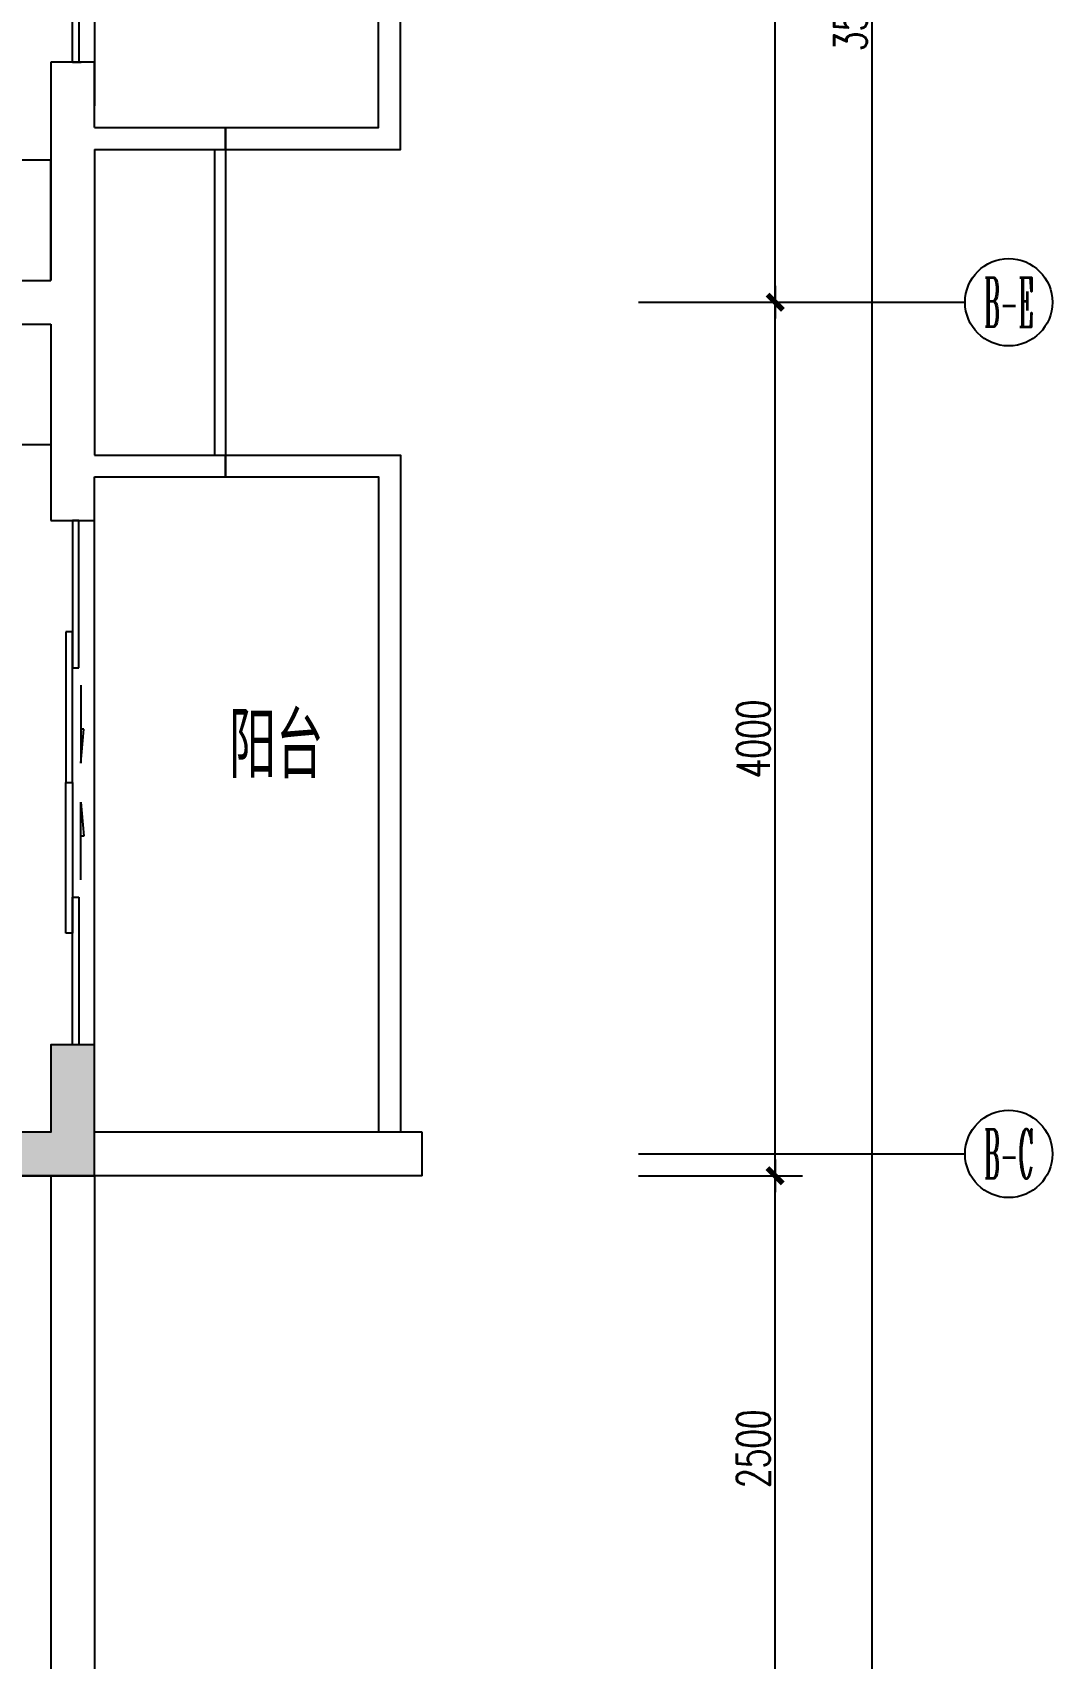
# Model space of a CAD drawing. Extents: x -41969 to 449372, y 65390 to 759577.
# Drawn here: x 347922 to 352589, y 720522 to 727967 of the extents above; entities that cross this region are included whole.
import ezdxf
from ezdxf.enums import TextEntityAlignment as Align

# ---------------------------------------------------------------- set-up
doc = ezdxf.new("R2010")
doc.units = 0
doc.header["$LTSCALE"] = 1000
doc.header["$MEASUREMENT"] = 0
for name, color, linetype in [('IN-door', 2, 'Continuous'), ('jg新结构柱', 9, 'Continuous'), ('WALL', 7, 'Continuous'), ('WINDOW', 2, 'Continuous'), ('标注', 1, 'Continuous'), ('装修家具', 8, 'Continuous')]:
    doc.layers.add(name, color=color, linetype=linetype)
doc.styles.add('_TCH_AXIS', font='COMPLEX', dxfattribs={"bigfont": 'GBCBIG'})
doc.styles.add('DIM_FONT', font='SIMPLEX', dxfattribs={"width": 0.7, "bigfont": 'GBCBIG'})
doc.styles.get("Standard").update_dxf_attribs({"font": 'gbenor.shx', "bigfont": 'gbcbig.shx'})
doc.dimstyles.new('DIMN', dxfattribs={"dimtxt": 300, "dimasz": 1, "dimexe": 250, "dimexo": 0, "dimgap": 150, "dimtad": 1, "dimdec": 0, "dimzin": 0, "dimdsep": 46, "dimtxsty": 'DIM_FONT', "dimblk": '_DIMX', "dimcen": 0.09, "dimclrd": 1, "dimclrt": 7, "dimadec": 0, "dimazin": 0, "dimtfac": 1, "dimtdec": 0, "dimtix": 1, "dimtmove": 2, "dimatfit": 3, "dimldrblk": '_DIMX', "dimfxl": 0, "dimtolj": 1, "dimtzin": 0, "dimarcsym": 0})

# ---------------------------------------------------------------- blocks, each defined once
blk = doc.blocks.new('A$C65FF3140')
at = {"color": 8}
for p, q in [((9598, 7151.7), (11100, 7151.7)), ((11100, 6600), (11100, 7151.7)), ((9598, 6600), (11100, 6600)), ((9598, 6400), (11100, 6400)), ((11100, 6400), (11100, 5848.3)), ((9598, 5848.3), (11100, 5848.3))]:
    blk.add_line(p, q, dxfattribs=at)
at = {"color": 8, "ltscale": 1e-06, "style": 'DIM_FONT', "text_generation_flag": 4, "width": 0.8, "flags": 9}
for tag, p, rotation in [('YSIZE', (7913.6, 18100), 270), ('XSIZE', (7913.6, 18100), 270), ('YSIZE', (5350, 12479.8), 270.00007), ('XSIZE', (5350, 12479.8), 270.00007), ('YSIZE', (7913.6, 10300), 270), ('XSIZE', (7913.6, 10300), 270), ('YSIZE', (5350, 4679.8), 270.00007), ('XSIZE', (5350, 4679.8), 270.00007), ('YSIZE', (-4020.2, -3750), 180.00007), ('XSIZE', (-4020.2, -3750), 180.00007), ('YSIZE', (3779.8, -3750), 180.00007), ('XSIZE', (3779.8, -3750), 180.00007), ('YSIZE', (12500, -4413.7), 270.00007), ('XSIZE', (12500, -4413.7), 270.00007), ('XSIZE', (12451, -6050.4), 180), ('YSIZE', (12451, -6050.4), 180), ('YSIZE', (10569.5, -6235.4), 180), ('XSIZE', (10569.5, -6235.4), 180), ('XSIZE', (-6200, -6313.6), 180), ('YSIZE', (-6200, -6313.6), 180), ('XSIZE', (1600, -6313.6), 180), ('YSIZE', (1600, -6313.6), 180)]:
    blk.add_attdef(tag, p, '', height=0.5, rotation=rotation, dxfattribs=at)
at = {"color": 8, "style": 'DIM_FONT', "oblique": 0, "width": 0.8, "flags": 9}
for tag, p, rotation in [('YSIZE', (5516.7, 17078.2), 360), ('XSIZE', (5516.7, 17078.2), 360), ('YSIZE', (5516.7, 9278.2), 360), ('XSIZE', (5516.7, 9278.2), 360), ('YSIZE', (-7221.8, -3916.7), 270), ('XSIZE', (-7221.8, -3916.7), 270), ('YSIZE', (578.2, -3916.7), 270), ('XSIZE', (578.2, -3916.7), 270)]:
    blk.add_attdef(tag, p, '', height=0.413, rotation=rotation, dxfattribs=at)
at = {"color": 8, "ltscale": 1e-06, "style": 'DIM_FONT', "width": 0.8, "flags": 9}
for tag, p, rotation in [('YSIZE', (5350, 16101), 89.99993), ('XSIZE', (5350, 16101), 89.99993), ('XSIZE', (7913.6, 10500), 90), ('YSIZE', (7913.6, 10500), 90), ('YSIZE', (7913.6, 2700.1), 90), ('XSIZE', (7913.6, 2700.1), 90), ('YSIZE', (-16900, -4413.7), 269.99993), ('XSIZE', (-16900, -4413.7), 269.99993)]:
    blk.add_attdef(tag, p, '', height=0.5, rotation=rotation, dxfattribs=at)
at = {"color": 8, "style": 'DIM_FONT', "text_generation_flag": 4, "width": 0.8, "flags": 9}
for tag, p, rotation in [('YSIZE', (5516.7, 11521.8), 0), ('XSIZE', (5516.7, 11521.8), 0), ('YSIZE', (5516.7, 3721.8), 0), ('XSIZE', (5516.7, 3721.8), 0), ('YSIZE', (9342.9, -1535.9), 180), ('XSIZE', (9342.9, -1535.9), 180), ('YSIZE', (-4978.2, -3916.7), 270), ('XSIZE', (-4978.2, -3916.7), 270), ('YSIZE', (2821.8, -3916.7), 270), ('XSIZE', (2821.8, -3916.7), 270)]:
    blk.add_attdef(tag, p, '', height=0.413, rotation=rotation, dxfattribs=at)
at = {"color": 8, "ltscale": 1e-06, "style": 'DIM_FONT', "oblique": 0, "width": 0.8, "flags": 9}
for tag, p, rotation in [('YSIZE', (5350, 8320.2), 89.99993), ('XSIZE', (5350, 8320.2), 89.99993), ('YSIZE', (-8179.8, -3750), 359.99993), ('XSIZE', (-8179.8, -3750), 359.99993), ('YSIZE', (-379.8, -3750), 359.99993), ('XSIZE', (-379.8, -3750), 359.99993)]:
    blk.add_attdef(tag, p, '', height=0.5, rotation=rotation, dxfattribs=at)
at = {"color": 8, "text_generation_flag": 4, "flags": 9}
for tag, p, height, width in [('YSIZE', (-14000.3, -1399.1), 0.666, 0.834261), ('XSIZE', (-14000.3, -1399.1), 0.666, 0.834261), ('YSIZE', (-10846.1, -3267.1), 0.5, 0.8), ('XSIZE', (-10846.1, -3267.1), 0.5, 0.8)]:
    blk.add_attdef(tag, p, '', height=height, rotation=180, dxfattribs=dict(at, width=width))
at = {"color": 8, "flags": 9}
for tag, p, height, width in [('YSIZE', (9600.3, -1399.1), 0.666, 0.834261), ('XSIZE', (9600.3, -1399.1), 0.666, 0.834261), ('YSIZE', (6446.1, -3267.1), 0.5, 0.8), ('XSIZE', (6446.1, -3267.1), 0.5, 0.8)]:
    blk.add_attdef(tag, p, '', height=height, dxfattribs=dict(at, width=width))
at = {"color": 8, "style": 'DIM_FONT', "width": 0.8, "flags": 9}
for tag in ['YSIZE', 'XSIZE']:
    blk.add_attdef(tag, (-13742.9, -1535.9), '', height=0.413, dxfattribs=at)
at = {"color": 8, "flags": 9}
for tag, p in [('YSIZE', (5880.4, -5584.1)), ('XSIZE', (5880.4, -5584.1)), ('YSIZE', (5880.4, -5584.1)), ('XSIZE', (5880.4, -5584.1)), ('YSIZE', (9400, -8940.7)), ('XSIZE', (9400, -8940.7))]:
    blk.add_attdef(tag, p, '', height=0.5, dxfattribs=at)
at = {"color": 8, "ltscale": 1e-06, "style": 'DIM_FONT', "width": 0.8, "flags": 9}
for tag, p in [('YSIZE', (-16900, -6050.4)), ('XSIZE', (-16900, -6050.4)), ('YSIZE', (-14969.5, -6235.4)), ('XSIZE', (-14969.5, -6235.4)), ('YSIZE', (-6000, -6313.6)), ('XSIZE', (-6000, -6313.6)), ('YSIZE', (1800, -6313.6)), ('XSIZE', (1800, -6313.6))]:
    blk.add_attdef(tag, p, '', height=0.5, dxfattribs=at)
at = {"color": 8, "text_generation_flag": 4, "flags": 9}
for tag, p in [('YSIZE', (-10280.4, -6139.1)), ('XSIZE', (-10280.4, -6139.1)), ('YSIZE', (-13800, -9000.4)), ('XSIZE', (-13800, -9000.4))]:
    blk.add_attdef(tag, p, '', height=0.5, rotation=180, dxfattribs=at)
blk = doc.blocks.new('sdarw52y5fghg')
at = {"layer": 'jg新结构柱'}
h = blk.add_hatch(color=256, dxfattribs=at)
h.dxf.hatch_style = 1
h.paths.add_polyline_path([(16257.6, -2243070.7), (16257.6, -2242470.7), (16507.6, -2242470.7), (16507.6, -2242820.7), (17907.6, -2242820.7), (17907.6, -2243070.7)])
h.paths.add_polyline_path([(24257.6, -2243070.7), (23728.4, -2243070.7), (23728.4, -2242870.7), (24057.6, -2242870.7), (24057.6, -2240670.7), (24257.6, -2240670.7)])
h.paths.add_polyline_path([(14257.6, -2235370.7), (16457.6, -2235370.7), (16457.6, -2235570.7), (14457.6, -2235570.7), (14457.6, -2237020.7), (14257.6, -2237020.7)])
h.paths.add_polyline_path([(26057.6, -2240370.7), (26057.6, -2239770.7), (26257.6, -2239770.7), (26257.6, -2240170.7), (28157.6, -2240170.7), (28157.6, -2240370.7)])
h.paths.add_polyline_path([(33757.6, -2240370.7), (33757.6, -2239770.7), (33557.6, -2239770.7), (33557.6, -2240170.7), (32107.6, -2240170.7), (32107.6, -2240370.7)])
h.paths.add_polyline_path([(33757.6, -2224570.7), (33757.6, -2225170.7), (33557.6, -2225170.7), (33557.6, -2224770.7), (32107.6, -2224770.7), (32107.6, -2224570.7)])
h.paths.add_polyline_path([(26057.6, -2224570.7), (26057.6, -2225170.7), (26257.6, -2225170.7), (26257.6, -2224770.7), (27707.6, -2224770.7), (27707.6, -2224570.7)])
h.paths.add_polyline_path([(27707.6, -2232370.7), (27707.6, -2232570.7), (26357.6, -2232570.7), (26357.6, -2233170.7), (26057.6, -2233170.7), (26057.6, -2231770.7), (26357.6, -2231770.7), (26357.6, -2232370.7)])
h.paths.add_polyline_path([(32107.6, -2232370.7), (32107.6, -2232570.7), (33457.6, -2232570.7), (33457.6, -2233170.7), (33757.6, -2233170.7), (33757.6, -2231770.7), (33457.6, -2231770.7), (33457.6, -2232370.7)])
h.paths.add_polyline_path([(35157.6, -2242871.1), (34557.6, -2242871.1), (34557.6, -2243071.1), (34957.6, -2243071.1), (34957.6, -2244521.1), (35157.6, -2244521.1)])
h.paths.add_polyline_path([(32057.6, -2244520.7), (31857.6, -2244520.7), (31857.6, -2243070.7), (31457.6, -2243070.7), (31457.6, -2242870.7), (32457.6, -2242870.7), (32457.6, -2243070.7), (32057.6, -2243070.7)])
h.paths.add_polyline_path([(34957.6, -2251870.7), (35157.6, -2251870.7), (35157.6, -2251670.7), (35157.6, -2250220.7), (34957.6, -2250220.7)])
h.paths.add_polyline_path([(14457.6, -2243070.3), (13857.6, -2243070.3), (13857.6, -2242870.3), (14257.6, -2242870.3), (14257.6, -2241420.3), (14457.6, -2241420.3)])
h.paths.add_polyline_path([(5357.6, -2242870.7), (5957.6, -2242870.7), (5957.6, -2243070.7), (5557.6, -2243070.7), (5557.6, -2244520.7), (5357.6, -2244520.7)])
h.paths.add_polyline_path([(8457.6, -2244520.3), (8657.6, -2244520.3), (8657.6, -2243070.3), (9057.6, -2243070.3), (9057.6, -2242870.3), (8057.6, -2242870.3), (8057.6, -2243070.3), (8457.6, -2243070.3)])
h.paths.add_polyline_path([(28157.6, -2244870.7), (27957.6, -2244870.7), (27957.6, -2245070.7), (27957.6, -2247120.7), (28157.6, -2247120.7)])
h.paths.add_polyline_path([(12357.6, -2244870.7), (12557.6, -2244870.7), (12557.6, -2245070.7), (12557.6, -2247120.7), (12357.6, -2247120.7)])
h.paths.add_polyline_path([(20157.6, -2246770.3), (20357.6, -2246770.3), (20357.6, -2245170.3), (20757.6, -2245170.3), (20757.6, -2244870.3), (19757.6, -2244870.3), (19757.6, -2245170.3), (20157.6, -2245170.3)])
h.paths.add_polyline_path([(5557.6, -2251870.7), (5357.6, -2251870.7), (5357.6, -2251670.7), (5357.6, -2250220.7), (5557.6, -2250220.7)])
h.paths.add_polyline_path([(32057.6, -2250920.7), (31857.6, -2250920.7), (31857.6, -2252370.7), (31457.6, -2252370.7), (31457.6, -2252570.7), (32457.6, -2252570.7), (32457.6, -2252370.7), (32057.6, -2252370.7)])
h.paths.add_polyline_path([(28157.6, -2250920.7), (27957.6, -2250920.7), (27957.6, -2252370.7), (27557.6, -2252370.7), (27557.6, -2252570.7), (28557.6, -2252570.7), (28557.6, -2252370.7), (28157.6, -2252370.7)])
h.paths.add_polyline_path([(20357.6, -2250920.7), (20157.6, -2250920.7), (20157.6, -2252270.7), (19557.6, -2252270.7), (19557.6, -2252570.7), (20957.6, -2252570.7), (20957.6, -2252270.7), (20357.6, -2252270.7)])
h.paths.add_polyline_path([(12557.6, -2250920.7), (12357.6, -2250920.7), (12357.6, -2252370.7), (11957.6, -2252370.7), (11957.6, -2252570.7), (12957.6, -2252570.7), (12957.6, -2252370.7), (12557.6, -2252370.7)])
h.paths.add_polyline_path([(8657.6, -2250920.7), (8457.6, -2250920.7), (8457.6, -2252370.7), (8057.6, -2252370.7), (8057.6, -2252570.7), (9057.6, -2252570.7), (9057.6, -2252370.7), (8657.6, -2252370.7)])
h.paths.add_polyline_path([(23657.6, -2235570.7), (24057.6, -2235570.7), (24057.6, -2236770.7), (24257.6, -2236770.7), (24257.6, -2235370.7), (23657.6, -2235370.7)])
h.paths.add_polyline_path([(22657.6, -2235570.7), (22657.6, -2235370.7), (21957.6, -2235370.7), (21957.6, -2235570.7)])
blk.add_lwpolyline([(33757.6, -2240370.7), (33757.6, -2239770.7), (33557.6, -2239770.7), (33557.6, -2240170.7), (32107.6, -2240170.7), (32107.6, -2240370.7)], close=True, dxfattribs=at)
blk = doc.blocks.new('_DIMX')
blk.add_line((-150, 0), (150, 0))
at = {"const_width": 50}
blk.add_lwpolyline([(-70, -70), (70, 70)], dxfattribs=at)
blk = doc.blocks.new('*D89')
at = {"layer": 'Defpoints', "color": 0}
for p in [(116969, -2155643.9), (117594.4, -2155643.9), (116969, -2158143.9)]:
    blk.add_point(p, dxfattribs=at)
at = {"layer": '标注', "color": 0, "lineweight": -2}
for p, q in [((116969, -2155643.9), (117719.4, -2155643.9)), ((116969, -2158143.9), (117719.4, -2158143.9))]:
    blk.add_line(p, q, dxfattribs=at)
at = {"layer": '标注', "color": 1, "lineweight": -2}
blk.add_line((117594.4, -2158143.4), (117594.4, -2155644.4), dxfattribs=at)
at = {"layer": '标注', "color": 1, "lineweight": -2, "xscale": 0.5, "yscale": 0.5, "zscale": 0.5}
for p, rotation in [((117594.4, -2155643.9), 90), ((117594.4, -2158143.9), 270)]:
    blk.add_blockref('_DIMX', p, dxfattribs=dict(at, rotation=rotation))
at = {"layer": '标注', "color": 7, "insert": (117494.4, -2156893.9), "char_height": 150, "attachment_point": 5, "rotation": 90, "style": 'DIM_FONT'}
blk.add_mtext('\\A1;2500', dxfattribs=at)
blk = doc.blocks.new('*D90')
at = {"layer": 'Defpoints', "color": 0}
for p in [(116969, -2151643.9), (117594.4, -2151643.9), (116969, -2155643.9)]:
    blk.add_point(p, dxfattribs=at)
at = {"layer": '标注', "color": 0, "lineweight": -2}
for p, q in [((116969, -2151643.9), (117719.4, -2151643.9)), ((116969, -2155643.9), (117719.4, -2155643.9))]:
    blk.add_line(p, q, dxfattribs=at)
at = {"layer": '标注', "color": 1, "lineweight": -2}
blk.add_line((117594.4, -2155643.4), (117594.4, -2151644.4), dxfattribs=at)
at = {"layer": '标注', "color": 1, "lineweight": -2, "xscale": 0.5, "yscale": 0.5, "zscale": 0.5}
for p, rotation in [((117594.4, -2151643.9), 90), ((117594.4, -2155643.9), 270)]:
    blk.add_blockref('_DIMX', p, dxfattribs=dict(at, rotation=rotation))
at = {"layer": '标注', "color": 7, "insert": (117494.4, -2153643.9), "char_height": 150, "attachment_point": 5, "rotation": 90, "style": 'DIM_FONT'}
blk.add_mtext('\\A1;4000', dxfattribs=at)
blk = doc.blocks.new('*D91')
at = {"layer": 'Defpoints', "color": 0}
for p in [(116969, -2147743.9), (117594.4, -2147743.9), (116969, -2151643.9)]:
    blk.add_point(p, dxfattribs=at)
at = {"layer": '标注', "color": 0, "lineweight": -2}
for p, q in [((116969, -2147743.9), (117719.4, -2147743.9)), ((116969, -2151643.9), (117719.4, -2151643.9))]:
    blk.add_line(p, q, dxfattribs=at)
at = {"layer": '标注', "color": 1, "lineweight": -2}
blk.add_line((117594.4, -2151643.4), (117594.4, -2147744.4), dxfattribs=at)
at = {"layer": '标注', "color": 1, "lineweight": -2, "xscale": 0.5, "yscale": 0.5, "zscale": 0.5}
for p, rotation in [((117594.4, -2147743.9), 90), ((117594.4, -2151643.9), 270)]:
    blk.add_blockref('_DIMX', p, dxfattribs=dict(at, rotation=rotation))
at = {"layer": '标注', "color": 7, "insert": (117494.4, -2149693.9), "char_height": 150, "attachment_point": 5, "rotation": 90, "style": 'DIM_FONT'}
blk.add_mtext('\\A1;3900', dxfattribs=at)
blk = doc.blocks.new('*D96')
at = {"layer": 'Defpoints', "color": 0}
for p in [(116969, -2132693.9), (118038.7, -2132693.9), (116969, -2167843.9)]:
    blk.add_point(p, dxfattribs=at)
at = {"layer": '标注', "color": 0, "lineweight": -2}
for p, q in [((116969, -2132693.9), (118163.7, -2132693.9)), ((116969, -2167843.9), (118163.7, -2167843.9))]:
    blk.add_line(p, q, dxfattribs=at)
at = {"layer": '标注', "color": 1, "lineweight": -2}
blk.add_line((118038.7, -2167843.4), (118038.7, -2132694.4), dxfattribs=at)
at = {"layer": '标注', "color": 1, "lineweight": -2, "xscale": 0.5, "yscale": 0.5, "zscale": 0.5}
for p, rotation in [((118038.7, -2132693.9), 90), ((118038.7, -2167843.9), 270)]:
    blk.add_blockref('_DIMX', p, dxfattribs=dict(at, rotation=rotation))
at = {"layer": '标注', "color": 7, "insert": (117938.7, -2150268.9), "char_height": 150, "attachment_point": 5, "rotation": 90, "style": 'DIM_FONT'}
blk.add_mtext('\\A1;35150', dxfattribs=at)
blk = doc.blocks.new('$DorLib2D$00000138')
at = {"color": 0, "linetype": 'Continuous'}
for p, q in [((-0.2875, 0), (-0.2875, 0.1538)), ((-0.2875, 0.1538), (0, 0.1538)), ((0, 0.1538), (0, 0)), ((0.2875, 0.1538), (0, 0.1538)), ((0.2875, 0), (0.2875, 0.1538)), ((-0.5, -0.1399), (-0.5, 0)), ((-0.5, 0), (-0.2188, 0)), ((0, 0), (-0.2875, 0)), ((-0.2188, 0), (-0.2188, -0.1399)), ((0, 0), (0.2875, 0)), ((0.2188, 0), (0.2188, -0.1399)), ((0.5, 0), (0.2188, 0)), ((0.5, 0), (0.5, -0.1946)), ((0.5, -0.1399), (0.5, 0)), ((-0.2188, -0.1399), (-0.5, -0.1399)), ((0.2188, -0.1399), (0.5, -0.1399)), ((-0.1857, -0.186), (-0.037, -0.186)), ((-0.037, -0.186), (-0.1019, -0.2583)), ((-0.1019, -0.2583), (-0.1019, -0.186)), ((0.1857, -0.186), (0.037, -0.186)), ((0.037, -0.186), (0.1019, -0.2583)), ((0.1019, -0.2583), (0.1019, -0.186))]:
    blk.add_line(p, q, dxfattribs=at)
blk = doc.blocks.new('A$C1C350876')
at = {"layer": '标注', "color": 1}
for p, q in [((17114.5, 5435), (18608.9, 5435)), ((17114.5, 1535), (18608.9, 1535))]:
    blk.add_line(p, q, dxfattribs=at)
for centre in [(18808.9, 5435), (18808.9, 1535)]:
    blk.add_circle(centre, 200, dxfattribs=at)
at = {"layer": '标注', "color": 0, "style": '_TCH_AXIS'}
for s, width, p, p2 in [('B-E', 0.328125, (18695.8, 5321.9), (18922.1, 5321.9)), ('B-C', 0.333333, (18695.8, 1421.9), (18922.1, 1421.9))]:
    blk.add_text(s, height=226.27, dxfattribs=dict(at, width=width)).set_placement(p, p2, align=Align.FIT)
at = {"layer": '标注', "color": 1}
for p1, p2, distance, picture, middle in [((17114.5, -10765), (17114.5, 24385), -1069.7, '*D96', (18084.2, 6810)), ((17114.5, 5435), (17114.5, 9335), -625.4, '*D91', (17639.9, 7385)), ((17114.5, 1435), (17114.5, 5435), -625.4, '*D90', (17639.9, 3435)), ((17114.5, -1065), (17114.5, 1435), -625.4, '*D89', (17639.9, 185))]:
    dim = blk.add_aligned_dim(p1=p1, p2=p2, distance=distance, dimstyle='DIMN', override={"dimscale": 0.5, "dimgap": 50}, dxfattribs=at)
    dim.commit()
    dim.dimension.update_dxf_attribs({"geometry": picture, "text_midpoint": middle, "insert": (-99854.4, 2157078.9)})

msp = doc.modelspace()

# ---------------------------------------------------------------- linework, layer by layer
at = {"layer": 'IN-door'}
for p, q in [((348205.2, 729932.2), (348205.2, 727632.2)), ((348205.2, 723332.2), (348205.2, 725932.2))]:
    msp.add_line(p, q, dxfattribs=at)
at = {"layer": 'WALL'}
for p, q in [((348205.2, 727832.2), (348005.2, 727832.2)), ((348005.2, 727832.2), (348005.2, 727482.2)), ((348205.2, 727532.2), (348205.2, 727832.2)), ((348205.2, 727532.2), (348805.2, 727532.2)), ((348805.2, 727432.2), (348805.2, 727532.2)), ((348805.2, 727432.2), (348805.2, 727532.2)), ((348805.2, 727532.2), (348805.2, 727432.2)), ((348005.2, 727482.2), (348005.2, 726832.2)), ((348205.2, 727432.2), (348805.2, 727432.2)), ((348205.2, 727432.2), (348205.2, 726732.2)), ((348805.2, 727432.2), (348805.2, 727432.2)), ((340705.2, 726832.2), (348005.2, 726832.2)), ((348205.2, 726732.2), (348205.2, 726032.2)), ((340705.2, 726632.2), (348005.2, 726632.2)), ((348005.2, 726632.2), (348005.2, 725982.2)), ((348005.2, 725982.2), (348005.2, 725732.2)), ((348205.2, 726032.2), (348805.2, 726032.2)), ((348805.2, 725932.2), (348805.2, 726032.2)), ((348805.2, 725932.2), (348805.2, 726032.2)), ((348805.2, 726032.2), (348805.2, 725932.2)), ((348205.2, 725932.2), (348805.2, 725932.2)), ((348205.2, 725732.2), (348205.2, 725932.2)), ((348805.2, 725932.2), (348805.2, 725932.2)), ((348005.2, 725732.2), (348205.2, 725732.2)), ((348205.2, 723332.2), (348005.2, 723332.2)), ((348005.2, 723332.2), (348005.2, 722932.2)), ((348205.2, 722932.2), (348205.2, 723332.2)), ((348005.2, 722932.2), (342505.2, 722932.2)), ((349705.1, 722932.2), (348205.2, 722932.2)), ((349705.1, 722732.2), (349705.1, 722932.2)), ((348105.2, 722732.2), (342605.2, 722732.2)), ((349705.1, 722732.2), (348105.2, 722732.2))]:
    msp.add_line(p, q, dxfattribs=at)
at = {"layer": 'WALL', "color": 5}
for points in [[(348805.2, 727532.2), (349505.2, 727532.2), (349505.2, 730532.2)], [(348805.2, 727432.2), (349605.2, 727432.2), (349605.2, 730532.2)], [(348805.2, 726032.2), (349605.2, 726032.2), (349605.2, 722932.2)], [(348805.2, 725932.2), (349505.2, 725932.2), (349505.2, 722932.2)]]:
    msp.add_lwpolyline(points, dxfattribs=at)
at = {"layer": 'WINDOW'}
for points in [[(348755.2, 727432.2), (348755.2, 726032.2)], [(348805.2, 727432.2), (348805.2, 726032.2)]]:
    msp.add_lwpolyline(points, dxfattribs=at)
at = {"layer": 'WINDOW', "color": 2}
for points in [[(348005.2, 722732.2), (348005.2, 720231)], [(348205.2, 722732.2), (348205.2, 720231)]]:
    msp.add_lwpolyline(points, dxfattribs=at)

# ---------------------------------------------------------------- block references
at = {"layer": 'IN-door', "yscale": -200, "zscale": 200, "rotation": 269.9999999045011}
for p, xscale in [((348105.2, 728882.2), 2100), ((348105.2, 724532.2), -2400)]:
    msp.add_blockref('$DorLib2D$00000138', p, dxfattribs=dict(at, xscale=xscale))
at = {"layer": 'jg新结构柱'}
msp.add_blockref('sdarw52y5fghg', (314447.6, 2963102.9), dxfattribs=at)
at = {"layer": '标注'}
msp.add_blockref('A$C1C350876', (333580.5, 721297.2), dxfattribs=at)
at = {"layer": '装修家具'}
msp.add_blockref('A$C65FF3140', (336905.2, 720232.2), dxfattribs=at)

# ---------------------------------------------------------------- texts
at = {"color": 9}
msp.add_text('阳台', height=300, dxfattribs=at).set_placement((348821.1, 724552.3))

doc.saveas('drawing.dxf')
